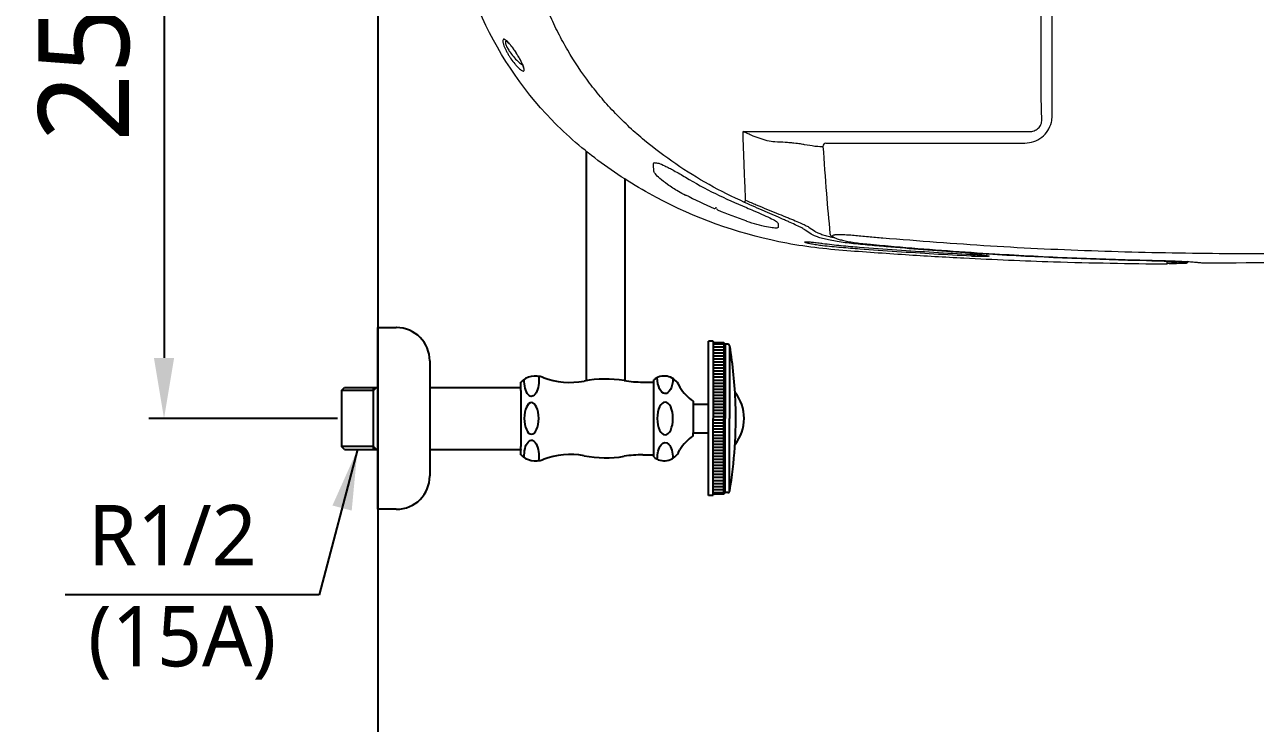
# Model space of a CAD drawing. Extents: x 3571 to 9666, y -561 to 1991.
# Drawn here: x 6913.9 to 7320.1, y 859.7 to 1090.5 of the extents above; entities that cross this region are included whole.
import ezdxf

# ---------------------------------------------------------------- set-up
doc = ezdxf.new("R2010")
doc.units = 0
doc.header["$LTSCALE"] = 20
doc.header["$MEASUREMENT"] = 0
doc.layers.get('0').update_dxf_attribs({"linetype": 'CONTINUOUS'})
doc.layers.get('DEFPOINTS').update_dxf_attribs({"linetype": 'CONTINUOUS'})
for name, color, linetype in [('2', 2, 'CONTINUOUS'), ('4', 4, 'CONTINUOUS'), ('6', 6, 'CONTINUOUS')]:
    doc.layers.add(name, color=color, linetype=linetype)
doc.styles.add('ROMANS', font='NanumGothic.ttf', dxfattribs={"height": 10.144927})
doc.styles.get("Standard").update_dxf_attribs({"font": 'NanumGothic.ttf'})
doc.dimstyles.get("Standard").update_dxf_attribs({"dimtxt": 2.7, "dimasz": 2.5, "dimexe": 1.5, "dimexo": 1.5, "dimgap": 1.5, "dimtad": 1, "dimdec": 0, "dimlfac": 10, "dimzin": 0, "dimdsep": 46, "dimtxsty": 'Standard', "dimcen": 0, "dimclrt": 2, "dimadec": 0, "dimazin": 0, "dimtfac": 1, "dimtdec": 0, "dimtmove": 0, "dimatfit": 3, "dimfxl": 0, "dimtolj": 1, "dimtzin": 0, "dimarcsym": 0})

# ---------------------------------------------------------------- blocks, each defined once
blk = doc.blocks.new('*D21')
at = {"color": 3, "lineweight": -2}
for p, q in [((7030.96, 1210.41), (6954.89, 1210.41)), ((6959.89, 1190.41), (6959.89, 980.41)), ((7017.12, 960.41), (6954.89, 960.41))]:
    blk.add_line(p, q, dxfattribs=at)
at = {"color": 3}
for points in [[(6956.56, 1190.41), (6963.22, 1190.41), (6959.89, 1210.41)], [(6956.56, 980.41), (6963.22, 980.41), (6959.89, 960.41)]]:
    blk.add_solid(points, dxfattribs=at)
at = {"layer": 'DEFPOINTS', "color": 0}
for p in [(7032.46, 1210.41), (6959.89, 960.41), (7018.62, 960.41)]:
    blk.add_point(p, dxfattribs=at)
at = {"color": 2, "insert": (6933.56, 1085.41), "char_height": 30, "attachment_point": 5, "rotation": 90}
blk.add_mtext('\\A1;250', dxfattribs=at)

msp = doc.modelspace()

# ---------------------------------------------------------------- linework, layer by layer
at = {"color": 7, "linetype": 'Continuous', "lineweight": 15}
for p, q in [((7141.47, 1029.8), (7141.47, 1029.8)), ((7142.59, 1029.32), (7142.59, 1029.32)), ((7291.01, 1011.33), (7291.01, 1012.02))]:
    msp.add_line(p, q, dxfattribs=at)
at = {"color": 4}
msp.add_line((7030.5, 990.41), (7030.5, 930.41), dxfattribs=at)
at = {"color": 7, "linetype": 'Continuous', "lineweight": 15, "flags": 128}
for points in [[(7132.06, 1034.08), (7132.06, 1034.1), (7132.08, 1034.13), (7132.1, 1034.18), (7132.13, 1034.23), (7132.15, 1034.26)], [(7226.3, 1014.04), (7226.3, 1014.05), (7226.3, 1014.08), (7226.31, 1014.13), (7226.31, 1014.19), (7226.31, 1014.26), (7226.32, 1014.35), (7226.32, 1014.44), (7226.33, 1014.53)]]:
    msp.add_lwpolyline(points, dxfattribs=at)
at = {"color": 7, "linetype": 'Continuous', "lineweight": 15}
for centre, radius, start, end in [((7178.38, 1050.37), 1, 89.9988, 184.4033), ((7148.18, 1034), 3.99, 326.4274, 337.4705), ((7141.67, 1030.26), 0.5, 246.5982, 0.0108), ((7141.67, 1030.26), 0.499, 246.7295, 0.5063), ((7142.78, 1029.78), 0.494, 179.1446, 247.7357), ((7142.79, 1029.78), 0.5, 180.004, 247.0697), ((7185.34, 1018.88), 0.872, 317.8467, 353.6391), ((7254.9, 1013.08), 28.64, 176.9311, 177.0307), ((7283.94, 1012.74), 0.344, 309.1017, 352.1157), ((7296.82, 1012.82), 1, 269.8681, 332.3326)]:
    msp.add_arc(centre, radius, start, end, dxfattribs=at)
for points, knots in [([(7151.51, 1031.79), (7147.5, 1033.58), (7143.61, 1035.53), (7136.04, 1039.77), (7132.37, 1042.05), (7125.26, 1046.92), (7121.81, 1049.52), (7116.8, 1053.66), (7115.17, 1055.09), (7111.97, 1058.06), (7110.41, 1059.59), (7108.13, 1061.98), (7107.37, 1062.79), (7105.9, 1064.42), (7105.18, 1065.24), (7103.05, 1067.75), (7101.69, 1069.45), (7097.75, 1074.67), (7095.34, 1078.29), (7092.04, 1083.93), (7090.99, 1085.85), (7089.5, 1088.78), (7089.01, 1089.76), (7088.07, 1091.75), (7087.62, 1092.76), (7085.41, 1097.81), (7083.89, 1101.91), (7081.36, 1110.25), (7080.34, 1114.49), (7079.18, 1120.93), (7078.85, 1123.1), (7078.52, 1125.82), (7078.46, 1126.37), (7078.34, 1127.47), (7078.28, 1128.01), (7078.11, 1129.65), (7077.99, 1130.75), (7076.98, 1140.6), (7076.23, 1149.36), (7074.43, 1175.68), (7073.83, 1193.26), (7073.83, 1210.87)], [0, 0, 0, 0, 0.0625, 0.0625, 0.125, 0.125, 0.1875, 0.1875, 0.21875, 0.21875, 0.25, 0.25, 0.265625, 0.265625, 0.28125, 0.28125, 0.3125, 0.3125, 0.375, 0.375, 0.40625, 0.40625, 0.421875, 0.421875, 0.4375, 0.4375, 0.5, 0.5, 0.5625, 0.5625, 0.59375, 0.59375, 0.601563, 0.601563, 0.609375, 0.609375, 0.625, 0.625, 0.75, 0.75, 1, 1, 1, 1]), ([(7709.36, 1210.87), (7709.25, 1203.67), (7709.04, 1189.28), (7707.41, 1170.08), (7705.43, 1153.29), (7703.2, 1138.89), (7700.67, 1126.34), (7697.67, 1115.72), (7694.33, 1106.98), (7690.24, 1098.47), (7685.42, 1090.34), (7679.99, 1082.74), (7673.94, 1075.62), (7667.24, 1068.98), (7659.5, 1062.55), (7650.85, 1056.42), (7641.25, 1050.61), (7631.14, 1045.53), (7620.52, 1041.15), (7609.48, 1037.66), (7598.11, 1035.01), (7586.58, 1033), (7574.95, 1031.42), (7563.3, 1030.1), (7544.11, 1027.9), (7517.37, 1024.87), (7482.15, 1021.64), (7446.03, 1018.94), (7410.56, 1016.91), (7374.61, 1015.53), (7339.19, 1014.8), (7303.71, 1014.75), (7268.19, 1015.52), (7232.65, 1017.14), (7209.01, 1019.03), (7197.19, 1019.97)], [0, 0, 0, 0, 0.034021, 0.068042, 0.090999, 0.113959, 0.136898, 0.151485, 0.166072, 0.181093, 0.196113, 0.210689, 0.225264, 0.24027, 0.255278, 0.27285, 0.290421, 0.308406, 0.326391, 0.344797, 0.363219, 0.381705, 0.400248, 0.418798, 0.43729, 0.491814, 0.546337, 0.604904, 0.663471, 0.719441, 0.775416, 0.831384, 0.887588, 0.943799, 1, 1, 1, 1]), ([(7253.05, 1060.37), (7253.05, 1064.2), (7253.05, 1071.86), (7253.05, 1083.38), (7253.05, 1094.91), (7253.05, 1102.59), (7253.05, 1106.43)], [0, 0, 0, 0, 0.2504218, 0.5011344, 0.7504278, 1, 1, 1, 1]), ([(7204.65, 1014.44), (7201.21, 1014.67), (7194.33, 1015.15), (7183.97, 1015.87), (7173.39, 1016.89), (7152.26, 1020.45), (7128.2, 1029.11), (7103.9, 1044.43), (7081.92, 1063.26), (7069.52, 1081.97), (7063.89, 1095.14)], [0, 0, 0, 0, 0.0625, 0.125, 0.1875, 0.25, 0.5, 0.625, 0.75, 1, 1, 1, 1]), ([(7073.21, 1081.17), (7073.02, 1081.5), (7072.85, 1081.83), (7072.54, 1082.47), (7072.39, 1082.79), (7072.14, 1083.41), (7072.03, 1083.7), (7071.91, 1084.11), (7071.87, 1084.24), (7071.81, 1084.48), (7071.79, 1084.6), (7071.74, 1084.93), (7071.73, 1085.11), (7071.76, 1085.41), (7071.81, 1085.51), (7071.9, 1085.62), (7071.94, 1085.64), (7072.03, 1085.67), (7072.08, 1085.67), (7072.19, 1085.66), (7072.25, 1085.64), (7072.37, 1085.6), (7072.44, 1085.56), (7072.65, 1085.44), (7072.81, 1085.32), (7073.14, 1085.03), (7073.32, 1084.86), (7073.68, 1084.47), (7073.88, 1084.25), (7074.27, 1083.77), (7074.47, 1083.52), (7074.87, 1082.98), (7075.08, 1082.7), (7075.49, 1082.11), (7075.69, 1081.8), (7076.1, 1081.19), (7076.3, 1080.87), (7076.7, 1080.22), (7076.89, 1079.89), (7077.26, 1079.25), (7077.44, 1078.93), (7077.7, 1078.45), (7077.78, 1078.29), (7077.93, 1077.98), (7078.01, 1077.83), (7078.15, 1077.53), (7078.22, 1077.38), (7078.34, 1077.1), (7078.4, 1076.96), (7078.56, 1076.56), (7078.64, 1076.32), (7078.75, 1075.89), (7078.78, 1075.71), (7078.78, 1075.49), (7078.77, 1075.43), (7078.74, 1075.33), (7078.72, 1075.28), (7078.63, 1075.19), (7078.54, 1075.16), (7078.32, 1075.19), (7078.18, 1075.24), (7077.88, 1075.41), (7077.71, 1075.53), (7077.34, 1075.82), (7077.15, 1075.99), (7076.75, 1076.37), (7076.54, 1076.58), (7076.12, 1077.04), (7075.91, 1077.28), (7075.26, 1078.07), (7074.83, 1078.64), (7074.19, 1079.56), (7073.98, 1079.88), (7073.59, 1080.52), (7073.39, 1080.84), (7073.21, 1081.17)], [0, 0, 0, 0, 0.03125, 0.03125, 0.0625, 0.0625, 0.09375, 0.09375, 0.109375, 0.109375, 0.125, 0.125, 0.15625, 0.15625, 0.1875, 0.1875, 0.203125, 0.203125, 0.21875, 0.21875, 0.234375, 0.234375, 0.25, 0.25, 0.28125, 0.28125, 0.3125, 0.3125, 0.34375, 0.34375, 0.375, 0.375, 0.40625, 0.40625, 0.4375, 0.4375, 0.46875, 0.46875, 0.5, 0.5, 0.53125, 0.53125, 0.546875, 0.546875, 0.5625, 0.5625, 0.578125, 0.578125, 0.59375, 0.59375, 0.625, 0.625, 0.65625, 0.65625, 0.671875, 0.671875, 0.6875, 0.6875, 0.71875, 0.71875, 0.75, 0.75, 0.78125, 0.78125, 0.8125, 0.8125, 0.84375, 0.84375, 0.875, 0.875, 0.9375, 0.9375, 0.96875, 0.96875, 1, 1, 1, 1]), ([(7072.95, 1085.09), (7072.89, 1085.1), (7072.69, 1085.14), (7072.54, 1084.85), (7072.6, 1084.17), (7072.89, 1083.46), (7073.3, 1082.65), (7073.63, 1082.1), (7073.97, 1081.6), (7074.03, 1081.52)], [0, 0, 0, 0, 0.0746942, 0.264675, 0.4693087, 0.6935197, 0.7093087, 0.9539747, 1, 1, 1, 1]), ([(7072.82, 1085.14), (7072.83, 1085.14), (7072.85, 1085.13), (7073.13, 1084.94), (7073.54, 1084.54), (7074.12, 1083.9), (7074.81, 1083.02), (7075.58, 1081.93), (7076.17, 1081.03), (7076.48, 1080.51), (7076.55, 1080.4)], [0, 0, 0, 0, 0.068948, 0.171801, 0.295819, 0.441754, 0.60416, 0.776361, 0.955759, 1, 1, 1, 1]), ([(7074.03, 1081.52), (7074.41, 1080.99), (7075.26, 1079.84), (7076.58, 1078.49), (7077.63, 1077.57), (7078.1, 1077.28), (7078.25, 1077.19)], [0, 0, 0, 0, 0.287835, 0.628768, 0.878146, 1, 1, 1, 1]), ([(7076.55, 1080.4), (7076.74, 1080.09), (7077.15, 1079.41), (7077.69, 1078.4), (7078.14, 1077.49), (7078.43, 1076.77), (7078.57, 1076.31), (7078.58, 1076.11), (7078.59, 1076.14), (7078.59, 1076.14)], [0, 0, 0, 0, 0.1765826, 0.3757212, 0.5593462, 0.7235186, 0.8609446, 0.9771401, 1, 1, 1, 1]), ([(7249.62, 1059.09), (7249.52, 1061.83), (7249.46, 1064.57), (7249.39, 1070.07), (7249.37, 1072.82), (7249.38, 1075.58)], [0, 0, 0, 0, 0.5, 0.5, 1, 1, 1, 1]), ([(7244.05, 1051.37), (7245.05, 1051.47), (7247.04, 1051.66), (7249.71, 1053.17), (7251.75, 1055.41), (7252.88, 1057.94), (7253, 1059.65), (7253.05, 1060.37)], [0, 0, 0, 0, 0.211024, 0.422038, 0.633242, 0.84646, 1, 1, 1, 1]), ([(7245.54, 1055.19), (7245.81, 1055.19), (7246.07, 1055.21), (7246.59, 1055.31), (7246.84, 1055.37), (7247.34, 1055.56), (7247.58, 1055.67), (7248.03, 1055.94), (7248.24, 1056.1), (7248.63, 1056.46), (7248.81, 1056.66), (7249.11, 1057.08), (7249.24, 1057.32), (7249.45, 1057.8), (7249.52, 1058.05), (7249.62, 1058.57), (7249.63, 1058.83), (7249.62, 1059.09)], [0, 0, 0, 0, 0.125, 0.125, 0.25, 0.25, 0.375, 0.375, 0.5, 0.5, 0.625, 0.625, 0.75, 0.75, 0.875, 0.875, 1, 1, 1, 1]), ([(7151.01, 1055.16), (7154.95, 1055.16), (7158.89, 1055.17), (7166.78, 1055.17), (7170.72, 1055.18), (7182.54, 1055.18), (7190.43, 1055.18), (7202.24, 1055.19), (7206.18, 1055.19), (7214.06, 1055.19), (7217.99, 1055.19), (7229.8, 1055.19), (7237.67, 1055.19), (7245.54, 1055.19)], [0, 0, 0, 0, 0.125, 0.125, 0.25, 0.25, 0.5, 0.5, 0.625, 0.625, 0.75, 0.75, 1, 1, 1, 1]), ([(7151.87, 1032.47), (7151.79, 1034.35), (7151.71, 1036.23), (7151.55, 1040.01), (7151.47, 1041.89), (7151.26, 1047.57), (7151.13, 1051.36), (7151.01, 1055.16)], [0, 0, 0, 0, 0.25, 0.25, 0.5, 0.5, 1, 1, 1, 1]), ([(7161.53, 1051.76), (7160.68, 1051.8), (7159.82, 1051.95), (7158.08, 1052.37), (7157.19, 1052.65), (7155.43, 1053.27), (7154.55, 1053.62), (7153.22, 1054.17), (7152.78, 1054.37), (7152.12, 1054.66), (7151.9, 1054.76), (7151.45, 1054.96), (7151.23, 1055.06), (7151.01, 1055.16)], [0, 0, 0, 0, 0.25, 0.25, 0.5, 0.5, 0.75, 0.75, 0.875, 0.875, 0.9375, 0.9375, 1, 1, 1, 1]), ([(7171.29, 1050.81), (7171.13, 1050.86), (7170.93, 1050.91), (7170.48, 1051), (7170.22, 1051.05), (7169.35, 1051.18), (7168.64, 1051.27), (7167.38, 1051.39), (7166.94, 1051.43), (7165.99, 1051.51), (7165.49, 1051.54), (7163.91, 1051.65), (7162.76, 1051.71), (7161.53, 1051.76)], [0, 0, 0, 0, 0.125, 0.125, 0.25, 0.25, 0.5, 0.5, 0.625, 0.625, 0.75, 0.75, 1, 1, 1, 1]), ([(7177.41, 1050.14), (7177.04, 1050.15), (7176.17, 1050.19), (7175.28, 1050.24), (7174.89, 1050.28), (7174.73, 1050.3)], [0, 0, 0, 0, 0.29449, 0.69629, 1, 1, 1, 1]), ([(7177.39, 1050.3), (7177.74, 1045.12), (7178.39, 1035.5), (7179.29, 1025.94), (7179.71, 1021.53)], [0, 0, 0, 0, 0.5388285, 1, 1, 1, 1]), ([(7178.44, 1051.37), (7178.44, 1051.37), (7178.42, 1051.37), (7178.99, 1051.37), (7180.09, 1051.37), (7181.69, 1051.37), (7183.75, 1051.37), (7186.17, 1051.37), (7188.92, 1051.37), (7191.91, 1051.37), (7195.05, 1051.37), (7197.18, 1051.37), (7198.25, 1051.37)], [0, 0, 0, 0, 0.062468, 0.167262, 0.271796, 0.37633, 0.480475, 0.584618, 0.688459, 0.792297, 0.896149, 1, 1, 1, 1]), ([(7198.25, 1051.37), (7205.89, 1051.37), (7221.16, 1051.37), (7236.42, 1051.37), (7244.05, 1051.37)], [0, 0, 0, 0, 0.499971, 1, 1, 1, 1]), ([(7121.5, 1044.53), (7121.5, 1044.75), (7121.51, 1044.98), (7121.92, 1044.91), (7121.94, 1044.9)], [0, 0, 0, 0, 0.937438, 1, 1, 1, 1]), ([(7121.94, 1044.9), (7122.3, 1044.88), (7123.03, 1044.83), (7124.85, 1044.05), (7126.62, 1043.16), (7128.27, 1042.27), (7130.09, 1041.24), (7131.38, 1040.47), (7132.03, 1040.09)], [0, 0, 0, 0, 0.2073087, 0.4267459, 0.5581594, 0.6896871, 0.8448017, 1, 1, 1, 1]), ([(7122.24, 1044.85), (7122.23, 1044.85), (7122.22, 1044.81), (7122.14, 1044.83), (7122.25, 1044.82), (7122.25, 1044.82)], [0, 0, 0, 0, 0.158515, 0.9485, 1, 1, 1, 1]), ([(7132.06, 1034.08), (7131.25, 1034.51), (7129.77, 1035.3), (7127.77, 1036.54), (7125.59, 1038.01), (7123.49, 1039.67), (7122.18, 1041.02), (7121.67, 1041.73), (7121.62, 1041.94), (7121.6, 1041.99)], [0, 0, 0, 0, 0.156867, 0.289491, 0.42213, 0.654868, 0.859227, 0.962274, 1, 1, 1, 1]), ([(7132.03, 1040.09), (7135.24, 1038.16), (7138.53, 1036.36), (7145.22, 1033.02), (7148.63, 1031.48), (7152.1, 1030.06)], [0, 0, 0, 0, 0.5, 0.5, 1, 1, 1, 1]), ([(7151.87, 1032.47), (7153.07, 1031.97), (7154.24, 1031.47), (7156.55, 1030.51), (7157.68, 1030.04), (7159.91, 1029.12), (7161.01, 1028.67), (7163.08, 1027.83), (7164.06, 1027.43), (7165.46, 1026.87), (7165.91, 1026.68), (7166.78, 1026.32), (7167.21, 1026.15), (7168.43, 1025.65), (7169.17, 1025.34), (7170.47, 1024.77), (7171.05, 1024.51), (7171.78, 1024.15), (7172, 1024.04), (7172.39, 1023.82), (7172.56, 1023.72), (7172.71, 1023.63)], [0, 0, 0, 0, 0.125, 0.125, 0.25, 0.25, 0.375, 0.375, 0.5, 0.5, 0.5625, 0.5625, 0.625, 0.625, 0.75, 0.75, 0.875, 0.875, 0.9375, 0.9375, 1, 1, 1, 1]), ([(7307.09, 1011.79), (7324.83, 1011.98), (7360.32, 1012.35), (7413.55, 1014.68), (7465.75, 1018.31), (7512.95, 1022.76), (7546.28, 1026.72), (7565.83, 1029.22), (7576.05, 1030.53), (7582.3, 1031.73), (7584.67, 1032.19)], [0, 0, 0, 0, 0.190383, 0.380766, 0.571672, 0.762578, 0.889422, 0.931764, 0.974102, 1, 1, 1, 1]), ([(7171.5, 1022.66), (7171.36, 1022.76), (7171.2, 1022.87), (7170.82, 1023.1), (7170.6, 1023.23), (7169.89, 1023.61), (7169.33, 1023.89), (7168.07, 1024.49), (7167.36, 1024.81), (7166.18, 1025.34), (7165.77, 1025.52), (7164.93, 1025.89), (7164.49, 1026.08), (7163.15, 1026.67), (7162.2, 1027.08), (7160.71, 1027.73), (7160.2, 1027.96), (7159.17, 1028.41), (7158.64, 1028.64), (7157.06, 1029.33), (7155.98, 1029.81), (7153.78, 1030.78), (7152.65, 1031.28), (7151.51, 1031.79)], [0, 0, 0, 0, 0.0625, 0.0625, 0.125, 0.125, 0.25, 0.25, 0.375, 0.375, 0.4375, 0.4375, 0.5, 0.5, 0.625, 0.625, 0.6875, 0.6875, 0.75, 0.75, 0.875, 0.875, 1, 1, 1, 1]), ([(7152.1, 1030.06), (7152.92, 1029.72), (7154.94, 1028.89), (7157.92, 1027.59), (7160.52, 1026.36), (7162.2, 1025.43), (7162.42, 1025.09), (7162.53, 1024.93)], [0, 0, 0, 0, 0.160509, 0.394542, 0.615675, 0.828556, 1, 1, 1, 1]), ([(7162.43, 1023.39), (7162.42, 1023.38), (7162.29, 1023.26), (7161.19, 1023.3), (7158.87, 1023.65), (7155.66, 1024.39), (7153.3, 1025.15), (7152.12, 1025.53)], [0, 0, 0, 0, 0.029571, 0.259983, 0.499349, 0.749775, 1, 1, 1, 1]), ([(7185.99, 1018.3), (7185.11, 1018.41), (7183.34, 1018.63), (7180.89, 1019.05), (7178.68, 1019.51), (7176.76, 1020), (7175.21, 1020.49), (7174.19, 1020.89), (7173.81, 1021.11), (7173.68, 1021.19)], [0, 0, 0, 0, 0.152233, 0.304478, 0.456462, 0.60845, 0.762103, 0.915742, 1, 1, 1, 1]), ([(7174.73, 1022.23), (7174.88, 1022.13), (7175.26, 1021.9), (7176.26, 1021.47), (7177.71, 1020.98), (7179.19, 1020.57), (7180.25, 1020.34), (7180.62, 1020.26)], [0, 0, 0, 0, 0.167605, 0.404587, 0.641583, 0.875574, 1, 1, 1, 1]), ([(7179.7, 1021.53), (7179.7, 1021.51), (7179.67, 1021.31), (7179.88, 1020.98), (7180.14, 1020.66), (7180.44, 1020.44), (7180.71, 1020.31), (7180.84, 1020.25)], [0, 0, 0, 0, 0.020114, 0.231044, 0.449339, 0.739717, 1, 1, 1, 1]), ([(7181.05, 1020.96), (7180.91, 1020.93), (7180.54, 1020.85), (7180.47, 1020.63), (7180.65, 1020.38), (7181.04, 1020.21), (7181.16, 1020.15)], [0, 0, 0, 0, 0.193815, 0.526171, 0.858785, 1, 1, 1, 1]), ([(7197.19, 1019.97), (7196.38, 1020.04), (7194.76, 1020.19), (7192.31, 1020.41), (7189.9, 1020.63), (7187.61, 1020.83), (7185.54, 1020.99), (7183.74, 1021.09), (7182.31, 1021.1), (7181.39, 1021.06), (7181.12, 1020.98), (7181.05, 1020.96)], [0, 0, 0, 0, 0.11173, 0.223453, 0.3422, 0.460936, 0.580622, 0.700302, 0.823648, 0.947005, 1, 1, 1, 1]), ([(7181.16, 1020.15), (7181.29, 1020.09), (7181.65, 1019.9), (7182.71, 1019.56), (7184.22, 1019.18), (7186.08, 1018.8), (7188.2, 1018.46), (7190.55, 1018.18), (7192.24, 1018.02), (7193.09, 1017.94)], [0, 0, 0, 0, 0.0911385, 0.244943, 0.3987401, 0.5491355, 0.6995077, 0.8497648, 1, 1, 1, 1]), ([(7177.27, 1017.46), (7176.6, 1017.54), (7175.26, 1017.71), (7173.48, 1018.03), (7172.13, 1018.34), (7171.37, 1018.6), (7171.28, 1018.77), (7171.89, 1018.82), (7172.8, 1018.77), (7173.58, 1018.69), (7173.82, 1018.66)], [0, 0, 0, 0, 0.135988, 0.271923, 0.408548, 0.544994, 0.679866, 0.812622, 0.944109, 1, 1, 1, 1]), ([(7171.87, 1018.79), (7172.01, 1018.79), (7172.32, 1018.79), (7173, 1018.75), (7173.57, 1018.69), (7173.82, 1018.66)], [0, 0, 0, 0, 0.333904, 0.719994, 1, 1, 1, 1]), ([(7173.82, 1018.66), (7174.12, 1018.63), (7174.94, 1018.55), (7176.19, 1018.39), (7177.05, 1018.28), (7177.26, 1018.25)], [0, 0, 0, 0, 0.301818, 0.832106, 1, 1, 1, 1]), ([(7177.26, 1018.25), (7179.29, 1017.97), (7181.33, 1017.74), (7184.39, 1017.44), (7185.41, 1017.35), (7187.45, 1017.19), (7188.47, 1017.11), (7193.58, 1016.71), (7197.67, 1016.41), (7209.93, 1015.56), (7218.12, 1015.06), (7226.3, 1014.63)], [0, 0, 0, 0, 0.125, 0.125, 0.1875, 0.1875, 0.25, 0.25, 0.5, 0.5, 1, 1, 1, 1]), ([(7226.3, 1014.04), (7218.12, 1014.46), (7209.94, 1014.94), (7197.68, 1015.77), (7193.59, 1016.06), (7187.47, 1016.53), (7185.43, 1016.69), (7181.34, 1017.02), (7179.3, 1017.22), (7177.27, 1017.46)], [0, 0, 0, 0, 0.5, 0.5, 0.75, 0.75, 0.875, 0.875, 1, 1, 1, 1]), ([(7284.16, 1012.47), (7267.77, 1012.84), (7251.38, 1013.5), (7226.84, 1014.95), (7218.66, 1015.5), (7206.4, 1016.45), (7202.32, 1016.79), (7196.19, 1017.32), (7194.15, 1017.5), (7191.09, 1017.78), (7190.07, 1017.87), (7188.03, 1018.07), (7187.01, 1018.18), (7185.99, 1018.3)], [0, 0, 0, 0, 0.5, 0.5, 0.75, 0.75, 0.875, 0.875, 0.9375, 0.9375, 0.96875, 0.96875, 1, 1, 1, 1]), ([(7193.09, 1017.94), (7193.74, 1017.88), (7196.99, 1017.58), (7210.65, 1016.38), (7232.17, 1014.83), (7259.62, 1013.4), (7276.66, 1012.92), (7285.17, 1012.68)], [0, 0, 0, 0, 0.02123, 0.10615, 0.445851, 0.722925, 1, 1, 1, 1]), ([(7291.01, 1011.33), (7278.48, 1011.5), (7256.11, 1011.8), (7233.77, 1012.85), (7223.94, 1013.32)], [0, 0, 0, 0, 0.560088, 1, 1, 1, 1]), ([(7226.3, 1014.63), (7226.96, 1014.59), (7228.29, 1014.51), (7229.98, 1014.38), (7230.72, 1014.29), (7231.06, 1014.26)], [0, 0, 0, 0, 0.356241, 0.712471, 1, 1, 1, 1]), ([(7228.31, 1014.01), (7228.76, 1014), (7229.68, 1013.98), (7230.6, 1014), (7231.09, 1014.05), (7231.01, 1014.14), (7230.4, 1014.24), (7229.34, 1014.36), (7227.91, 1014.47), (7226.84, 1014.54), (7226.3, 1014.57)], [0, 0, 0, 0, 0.121118, 0.247856, 0.369654, 0.498676, 0.620679, 0.74845, 0.874134, 1, 1, 1, 1]), ([(7226.3, 1014.09), (7226.45, 1014.08), (7227.13, 1014.05), (7227.86, 1014.02), (7228.31, 1014.01), (7228.31, 1014.01)], [0, 0, 0, 0, 0.220806, 0.984083, 1, 1, 1, 1]), ([(7228.3, 1013.95), (7227.84, 1013.97), (7227.19, 1013.99), (7226.51, 1014.03), (7226.3, 1014.04)], [0, 0, 0, 0, 0.702327, 1, 1, 1, 1]), ([(7228.31, 1014.01), (7228.42, 1014.01), (7228.92, 1013.99), (7229.66, 1013.99), (7230.44, 1013.99), (7230.89, 1014.02), (7231.1, 1014.06), (7231.29, 1014.11), (7231.45, 1014.26), (7231.54, 1014.41), (7231.55, 1014.53), (7231.55, 1014.57)], [0, 0, 0, 0, 0.060907, 0.27679, 0.492624, 0.709121, 0.826921, 0.898465, 0.935976, 0.974386, 1, 1, 1, 1]), ([(7231.06, 1014.26), (7231.28, 1014.23), (7231.68, 1014.18), (7231.95, 1014.12), (7231.97, 1014.11), (7231.97, 1014.11)], [0, 0, 0, 0, 0.465314, 0.839642, 1, 1, 1, 1]), ([(7231.9, 1014.13), (7231.96, 1014.12), (7232.28, 1014.06), (7232.22, 1013.99), (7231.88, 1013.93), (7231.31, 1013.92), (7231.16, 1013.92)], [0, 0, 0, 0, 0.084218, 0.469843, 0.854586, 1, 1, 1, 1]), ([(7296.82, 1011.82), (7296.8, 1011.85), (7296.7, 1011.88), (7296.42, 1011.93), (7296.3, 1011.95), (7296.04, 1011.98), (7295.89, 1011.99), (7295.38, 1012.04), (7294.97, 1012.07), (7294.27, 1012.11), (7294.01, 1012.13), (7293.48, 1012.16), (7293.2, 1012.17), (7292.33, 1012.21), (7291.7, 1012.24), (7290.69, 1012.28), (7290.35, 1012.29), (7289.64, 1012.32), (7289.27, 1012.33), (7288.15, 1012.37), (7287.38, 1012.39), (7285.8, 1012.43), (7284.99, 1012.45), (7284.16, 1012.47)], [0, 0, 0, 0, 0.125, 0.125, 0.1875, 0.1875, 0.25, 0.25, 0.375, 0.375, 0.4375, 0.4375, 0.5, 0.5, 0.625, 0.625, 0.6875, 0.6875, 0.75, 0.75, 0.875, 0.875, 1, 1, 1, 1]), ([(7285.17, 1012.68), (7286.39, 1012.65), (7288.82, 1012.59), (7292.19, 1012.49), (7295.22, 1012.37), (7297.75, 1012.25), (7299.68, 1012.12), (7300.75, 1012.02), (7301.14, 1011.97), (7301.25, 1011.95)], [0, 0, 0, 0, 0.1621, 0.324165, 0.485204, 0.64615, 0.796149, 0.946095, 1, 1, 1, 1]), ([(7294.11, 1011.97), (7294.11, 1011.89), (7294.11, 1011.81), (7294.11, 1011.73), (7294.11, 1011.72), (7294.11, 1011.71), (7294.11, 1011.7)], [0.02408713, 0.02408713, 0.02408713, 0.02408713, 0.0243277385, 0.0243277385, 0.0243277385, 0.024356683, 0.024356683, 0.024356683, 0.024356683]), ([(7294.11, 1011.7), (7294.11, 1011.65), (7294.11, 1011.59), (7294.11, 1011.52), (7294.11, 1011.5), (7294.11, 1011.5)], [0, 0, 0, 0, 0.5, 0.5, 1, 1, 1, 1]), ([(7297.86, 1012.13), (7297.82, 1012.04), (7297.77, 1011.97), (7297.64, 1011.84), (7297.57, 1011.78), (7297.34, 1011.64), (7297.16, 1011.59), (7296.97, 1011.59)], [0, 0, 0, 0, 0.25, 0.25, 0.5, 0.5, 1, 1, 1, 1]), ([(7301.25, 1011.95), (7301.47, 1011.93), (7301.9, 1011.88), (7303.32, 1011.83), (7305.1, 1011.8), (7306.44, 1011.79), (7307.09, 1011.79)], [0, 0, 0, 0, 0.251746, 0.503496, 0.75512, 1, 1, 1, 1])]:
    msp.add_open_spline(points, degree=3, knots=knots, dxfattribs=at)
for points, degree in [([(7249.38, 1075.58), (7249.38, 1085.9), (7249.38, 1096.27), (7249.38, 1106.63)], 3), ([(7174.73, 1050.3), (7173.58, 1050.47), (7172.44, 1050.64), (7171.29, 1050.81)], 3), ([(7121.51, 1042.29), (7121.51, 1043.01), (7121.51, 1043.76), (7121.5, 1044.53)], 3), ([(7121.6, 1041.99), (7121.51, 1042.29)], 1), ([(7132.05, 1034.28), (7135.14, 1032.68), (7138.28, 1031.18), (7141.47, 1029.8)], 3), ([(7142.59, 1029.32), (7145.73, 1028), (7148.9, 1026.78), (7152.12, 1025.67)], 3), ([(7162.64, 1024.81), (7162.64, 1024.38), (7162.64, 1023.96), (7162.65, 1023.56)], 3), ([(7162.65, 1023.56), (7162.43, 1023.39)], 1), ([(7173.55, 1021.26), (7172.87, 1021.7), (7172.19, 1022.17), (7171.5, 1022.66)], 3), ([(7172.71, 1023.63), (7173.38, 1023.13), (7174.05, 1022.67), (7174.73, 1022.23)], 3), ([(7173.68, 1021.19), (7173.55, 1021.26)], 1), ([(7223.94, 1013.32), (7217.51, 1013.65), (7211.07, 1014.03), (7204.65, 1014.44)], 3), ([(7294.11, 1011.7), (7291.01, 1011.76)], 1), ([(7296.97, 1011.59), (7294.11, 1011.63)], 1), ([(7296.97, 1011.59), (7296.92, 1011.66), (7296.87, 1011.74), (7296.82, 1011.82)], 3), ([(7294.11, 1011.5), (7291.01, 1011.56)], 1)]:
    msp.add_open_spline(points, degree=degree, dxfattribs=at)
at = {"layer": '4'}
for p, q in [((7099.27, 1048.66), (7099.27, 972.91)), ((7111.97, 1039.5), (7111.97, 972.91)), ((7030.5, 990.41), (7036.5, 990.41)), ((7141.12, 985.91), (7139.62, 985.91)), ((7139.62, 984.91), (7139.62, 985.91)), ((7139.62, 960.41), (7139.62, 984.91)), ((7141.12, 985.71), (7141.12, 985.91)), ((7141.12, 985.71), (7141.12, 960.41)), ((7144.62, 985), (7141.12, 985)), ((7144.62, 984), (7141.12, 984)), ((7144.62, 985.41), (7141.42, 985.41)), ((7145.12, 984.91), (7144.62, 985.41)), ((7144.62, 985.41), (7144.62, 960.41)), ((7145.94, 984.91), (7145.12, 984.91)), ((7145.12, 984.91), (7145.12, 960.41)), ((7146.54, 984.41), (7146.54, 960.41)), ((7047.62, 979.41), (7047.62, 941.41)), ((7144.62, 983), (7141.12, 983)), ((7144.62, 982), (7141.12, 982)), ((7144.62, 981), (7141.12, 981)), ((7144.62, 980), (7141.12, 980)), ((7144.62, 979), (7141.12, 979)), ((7144.62, 978), (7141.12, 978)), ((7144.62, 977), (7141.12, 977)), ((7144.62, 976), (7141.12, 976)), ((7077.62, 969.67), (7077.62, 972.41)), ((7117.91, 972.44), (7121.53, 972.44)), ((7120.62, 972.41), (7121.53, 972.41)), ((7121.53, 972.41), (7121.53, 973.13)), ((7121.53, 948.41), (7121.53, 972.41)), ((7129.65, 971.74), (7130.2, 970.78)), ((7144.62, 975), (7141.12, 975)), ((7144.62, 974), (7141.12, 974)), ((7144.62, 973), (7141.12, 973)), ((7144.62, 972), (7141.12, 972)), ((7144.62, 971), (7141.12, 971)), ((7018.5, 969.66), (7019.5, 970.66)), ((7029, 969.66), (7018.5, 969.66)), ((7018.62, 951.16), (7018.62, 969.66)), ((7019.5, 970.66), (7030.5, 970.66)), ((7029, 950.16), (7029, 970.66)), ((7029, 969.66), (7030, 970.66)), ((7030.5, 970.05), (7030.5, 950.78)), ((7047.62, 970.66), (7077.62, 970.66)), ((7077.62, 969.66), (7077.62, 951.16)), ((7144.62, 970), (7141.12, 970)), ((7144.62, 969), (7141.12, 969)), ((7144.62, 968), (7141.12, 968)), ((7144.62, 967), (7141.12, 967)), ((7134.53, 966.15), (7134.53, 965.16)), ((7134.53, 965.16), (7134.53, 955.66)), ((7134.53, 965.16), (7139.62, 965.16)), ((7144.62, 966), (7141.12, 966)), ((7144.62, 965), (7141.12, 965)), ((7144.62, 964), (7141.12, 964)), ((7144.62, 963), (7141.12, 963)), ((7139.62, 934.91), (7139.62, 960.41)), ((7144.62, 962), (7141.12, 962)), ((7144.62, 961), (7141.12, 961)), ((7141.12, 935.11), (7141.12, 960.41)), ((7144.62, 959.83), (7141.12, 959.83)), ((7144.62, 958.83), (7141.12, 958.83)), ((7144.62, 935.41), (7144.62, 960.41)), ((7145.12, 935.91), (7145.12, 960.41)), ((7146.54, 936.41), (7146.54, 960.41)), ((7134.53, 955.66), (7139.62, 955.66)), ((7134.53, 954.68), (7134.53, 955.66)), ((7144.62, 957.83), (7141.12, 957.83)), ((7144.62, 956.83), (7141.12, 956.83)), ((7144.62, 955.83), (7141.12, 955.83)), ((7144.62, 954.83), (7141.12, 954.83)), ((7019.5, 950.16), (7018.5, 951.16)), ((7029, 951.16), (7018.5, 951.16)), ((7030, 950.16), (7029, 951.16)), ((7077.62, 948.41), (7077.62, 951.16)), ((7144.62, 953.83), (7141.12, 953.83)), ((7144.62, 952.83), (7141.12, 952.83)), ((7144.62, 951.83), (7141.12, 951.83)), ((7144.62, 950.83), (7141.12, 950.83)), ((7019.5, 950.16), (7030.5, 950.16)), ((7047.62, 950.16), (7077.62, 950.16)), ((7077.62, 950.16), (7077.62, 949.98)), ((7077.62, 948.41), (7077.62, 949.98)), ((7117.91, 948.41), (7121.53, 948.41)), ((7121.53, 947.69), (7121.53, 948.41)), ((7129.65, 949.09), (7130.2, 950.05)), ((7144.62, 949.83), (7141.12, 949.83)), ((7144.62, 948.83), (7141.12, 948.83)), ((7144.62, 947.83), (7141.12, 947.83)), ((7144.62, 946.83), (7141.12, 946.83)), ((7144.62, 945.83), (7141.12, 945.83)), ((7144.62, 944.83), (7141.12, 944.83)), ((7144.62, 943.83), (7141.12, 943.83)), ((7144.62, 942.86), (7141.12, 942.86)), ((7144.62, 941.86), (7141.12, 941.86)), ((7144.62, 940.86), (7141.12, 940.86)), ((7144.62, 939.86), (7141.12, 939.86)), ((7144.62, 938.86), (7141.12, 938.86)), ((7141.12, 934.94), (7139.62, 934.94)), ((7144.62, 937.86), (7141.12, 937.86)), ((7144.62, 936.86), (7141.12, 936.86)), ((7144.62, 935.86), (7141.12, 935.86)), ((7144.62, 935.44), (7141.42, 935.44)), ((7145.12, 935.94), (7144.62, 935.44)), ((7145.94, 935.94), (7145.12, 935.94)), ((7036.5, 930.41), (7030.5, 930.41))]:
    msp.add_line(p, q, dxfattribs=at)
at = {"layer": '4', "color": 4}
msp.add_line((7030.5, 930.41), (7030.5, 990.41), dxfattribs=at)
at = {"layer": '4'}
for centre, radius, start, end in [((7036.5, 979.41), 11, 89.3526, 90), ((7036.62, 979.41), 11, 0, 90), ((7141.42, 985.71), 0.3, 180, 270), ((7145.94, 984.21), 0.7, 9.4934, 90), ((7003.62, 960.41), 145, 1.9431, 9.4934), ((7082.53, 967.42), 7, 69.0339, 134.5129), ((7093.92, 997.17), 24.83, 249.0339, 280.7373), ((7105.62, 935.44), 38, 80.6952, 100.7373), ((7117.91, 1010.44), 38, 260.6952, 270), ((7125.01, 969.06), 5.36, 30, 130.4306), ((7142.32, 977.78), 14, 210, 236.1902), ((7137.37, 960.37), 14, 0.2473, 38.2141), ((7003.62, 960.41), 145, 350.5066, 1.9431), ((7137.37, 960.49), 14, 321.7859, 359.7527), ((7142.32, 943.05), 14, 123.8098, 150), ((7082.53, 953.41), 7, 225.5, 290.9661), ((7093.92, 923.69), 24.83, 79.2627, 110.9661), ((7105.62, 985.41), 38, 259.2627, 279.3048), ((7117.91, 910.41), 38, 90, 99.3048), ((7125.01, 951.77), 5.36, 229.5694, 330), ((7036.62, 941.41), 11, 270, 0), ((7141.42, 935.14), 0.3, 90, 180), ((7145.94, 936.64), 0.7, 270, 350.5066), ((7036.5, 941.41), 11, 270, 270.6474)]:
    msp.add_arc(centre, radius, start, end, dxfattribs=at)
at = {"layer": '4', "extrusion": (0, 0, -1)}
for centre, major_axis, ratio, start_param, end_param in [((7081.18, 972.92), (0, -5.22), 0.46009, 4.433611, 7.934688), ((7125.3, 974.01), (0, -5.4), 0.478204, 4.79078, 7.834251), ((7081.18, 948), (0, -5.22), 0.46009, 1.472186, 5.009627), ((7125.3, 947.09), (0, -5.4), 0.478204, 1.540108, 4.68362)]:
    msp.add_ellipse(centre, major_axis=major_axis, ratio=ratio, start_param=start_param, end_param=end_param, dxfattribs=at)
for centre, major_axis, ratio in [((7081.18, 960.41), (0, -5.22), 0.46009), ((7125.3, 960.41), (0, -5.4), 0.478204)]:
    msp.add_ellipse(centre, major_axis=major_axis, ratio=ratio, dxfattribs=at)
at = {"layer": '6'}
msp.add_lwpolyline([(8320.51, 1735.45), (7030.5, 1735.45), (7030.5, -189.59)], dxfattribs=at)

# ---------------------------------------------------------------- texts
at = {"layer": '2', "insert": (6934.81, 902.96), "char_height": 20, "attachment_point": 4, "style": 'ROMANS'}
msp.add_mtext('R1/2\\P(15A)', dxfattribs=at)

# ---------------------------------------------------------------- dimensions: what is measured, and where the dimension line sits
dim = msp.add_linear_dim(base=(6959.89, 960.41), p1=(7032.46, 1210.41), p2=(7018.62, 960.41), angle=90, dimstyle='Standard', override={"dimtxt": 30, "dimasz": 20, "dimexe": 5, "dimgap": 10, "dimlfac": 1, "dimzin": 12, "dimclrd": 3, "dimclre": 3, "dimazin": 2, "dimarcsym": 1})
dim.commit()
dim.dimension.update_dxf_attribs({"geometry": '*D21', "text_midpoint": (6933.56, 1085.41)})

# ---------------------------------------------------------------- leaders
msp.add_leader([(7023.75, 950.16), (7011.1, 902.11), (6927.3, 902.11)], dimstyle='Standard', override={"dimtxt": 20, "dimasz": 20, "dimexe": 5, "dimgap": 10, "dimtad": 0, "dimtih": 1, "dimtoh": 1, "dimlfac": 1, "dimzin": 12, "dimclrd": 3, "dimclre": 3, "dimazin": 2, "dimarcsym": 1})

doc.saveas('drawing.dxf')
